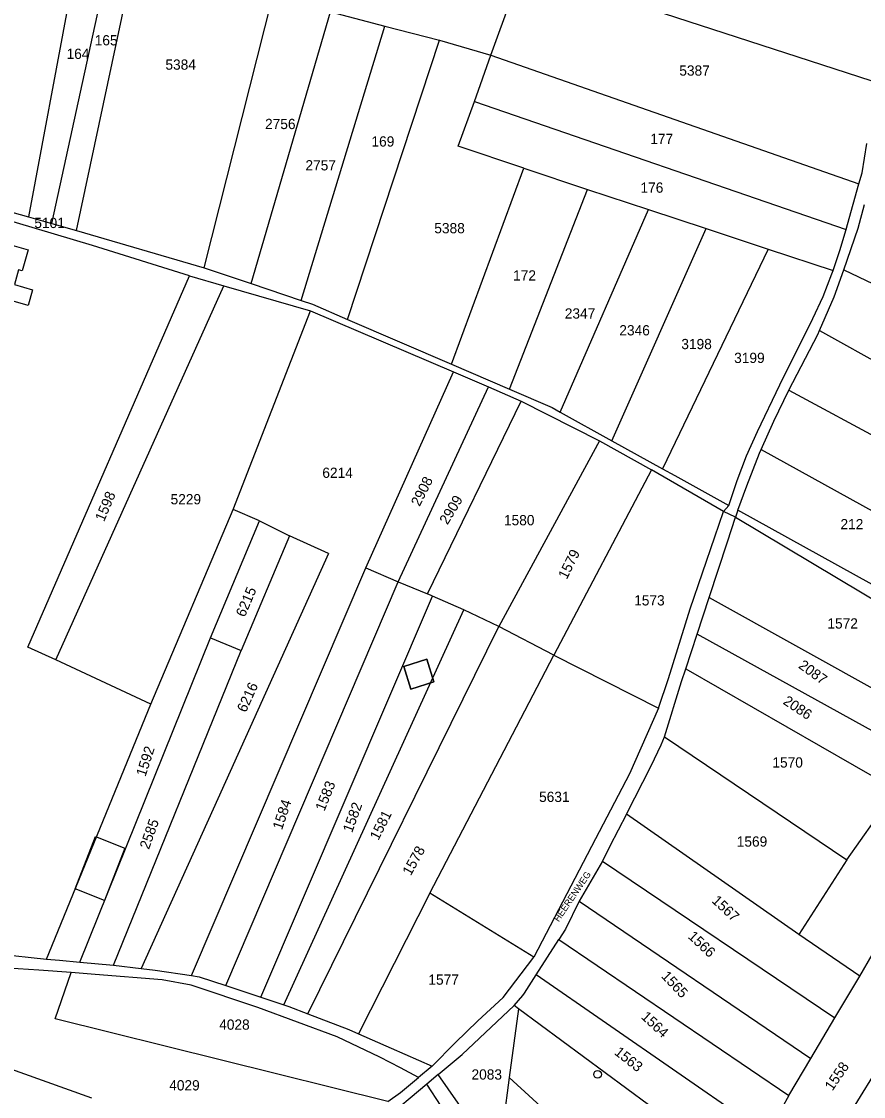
# Model space of a CAD drawing. Extents: x 191922 to 199923, y 328959 to 333350.
# Drawn here: x 197411.6 to 197633.3, y 330624 to 330907 of the extents above; entities that cross this region are included whole.
import ezdxf

# ---------------------------------------------------------------- set-up
doc = ezdxf.new("R2010")
doc.units = 0
for name, color, linetype in [('enkelbestemming', 7, 'Continuous'), ('Level 15', 7, 'Continuous'), ('Level 21', 7, 'Continuous'), ('Level 6', 7, 'Continuous'), ('Maatvoering_symbolen', 7, 'Continuous'), ('recreatiewoning', 7, 'Continuous')]:
    doc.layers.add(name, color=color, linetype=linetype)

# ---------------------------------------------------------------- blocks, each defined once
blk = doc.blocks.new('CI')
at = {"layer": 'Level 15'}
blk.add_circle((0, 0), 1, dxfattribs=at)

msp = doc.modelspace()

# ---------------------------------------------------------------- linework, layer by layer
at = {"layer": 'Level 21'}
for points in [[(197512.29, 330737.24), (197514.14, 330731.27), (197520.17, 330733.13), (197518.32, 330739.13), (197512.29, 330737.24)], [(197514.14, 330731.27), (197512.29, 330737.24), (197518.32, 330739.13), (197520.17, 330733.13), (197514.14, 330731.27)]]:
    msp.add_lwpolyline(points, dxfattribs=at)
at = {"layer": 'Level 6'}
for p, q in [((197419.54, 330853.86), (197441.68, 330955.11)), ((197426.05, 330852), (197447.74, 330953.85)), ((197425.57, 330920.9), (197413.39, 330855.59)), ((197535.16, 330898.19), (197543.57, 330921.26)), ((197543.57, 330921.26), (197635.29, 330891.49)), ((197459.69, 330842.14), (197477.75, 330913.58)), ((197472.08, 330838.02), (197492.92, 330909.58)), ((197492.92, 330909.58), (197507.26, 330905.83)), ((197485.23, 330833.59), (197507.26, 330905.83)), ((197507.26, 330905.83), (197521.67, 330902.09)), ((197497.45, 330828.59), (197521.67, 330902.09)), ((197521.67, 330902.09), (197535.16, 330898.19)), ((197530.84, 330885.99), (197535.16, 330898.19)), ((197535.16, 330898.19), (197632.12, 330864.26)), ((197526.6, 330874.18), (197530.84, 330885.99)), ((197530.84, 330885.99), (197628.72, 330852.26)), ((197543.86, 330868.4), (197526.6, 330874.18)), ((197632.94, 330867.16), (197634.23, 330874.94)), ((197632.94, 330867.16), (197634.23, 330874.94)), ((197524.82, 330816.79), (197543.86, 330868.4)), ((197543.86, 330868.4), (197560.65, 330862.84)), ((197632.12, 330864.26), (197632.94, 330867.16)), ((197632.12, 330864.26), (197632.94, 330867.16)), ((197430.23, 330848.06), (197373.4, 330864.94)), ((197430.23, 330848.06), (197373.4, 330864.94)), ((197540.1, 330810.2), (197560.65, 330862.84)), ((197560.65, 330862.84), (197576.67, 330857.54)), ((197629.1, 330853.54), (197632.12, 330864.26)), ((197629.1, 330853.54), (197632.12, 330864.26)), ((197395.01, 330860.77), (197413.39, 330855.59)), ((197553.41, 330804.2), (197576.67, 330857.54)), ((197576.67, 330857.54), (197591.91, 330852.5)), ((197631.89, 330852.61), (197633.59, 330858.82)), ((197413.39, 330855.59), (197419.54, 330853.86)), ((197419.54, 330853.86), (197426.05, 330852)), ((197426.05, 330852), (197459.69, 330842.14)), ((197567.07, 330796.65), (197591.91, 330852.5)), ((197591.91, 330852.5), (197608.24, 330847.1)), ((197627.05, 330846.71), (197628.72, 330852.26)), ((197627.05, 330846.71), (197628.72, 330852.26)), ((197628.11, 330841.66), (197631.89, 330852.61)), ((197628.72, 330852.26), (197629.1, 330853.54)), ((197628.72, 330852.26), (197629.1, 330853.54)), ((197455.76, 330840.08), (197430.23, 330848.06)), ((197455.76, 330840.08), (197430.23, 330848.06)), ((197608.24, 330847.1), (197580.42, 330789.27)), ((197608.24, 330847.1), (197625.3, 330841.46)), ((197625.3, 330841.46), (197627.05, 330846.71)), ((197625.3, 330841.46), (197627.05, 330846.71)), ((197413.25, 330742.31), (197455.76, 330840.08)), ((197455.76, 330840.08), (197464.83, 330837.45)), ((197455.76, 330840.08), (197464.83, 330837.45)), ((197459.69, 330842.14), (197461.26, 330841.67)), ((197461.26, 330841.67), (197472.08, 330838.02)), ((197622.66, 330834.64), (197625.02, 330840.61)), ((197622.66, 330834.64), (197625.02, 330840.61)), ((197625.02, 330840.61), (197625.3, 330841.46)), ((197625.02, 330840.61), (197625.3, 330841.46)), ((197625.64, 330834.52), (197628.11, 330841.66)), ((197628.11, 330841.66), (197683.12, 330815.24)), ((197420.59, 330738.97), (197464.83, 330837.45)), ((197464.83, 330837.45), (197487.71, 330830.83)), ((197464.83, 330837.45), (197487.71, 330830.83)), ((197472.08, 330838.02), (197485.23, 330833.59)), ((197619.96, 330828.81), (197622.66, 330834.64)), ((197619.96, 330828.81), (197622.66, 330834.64)), ((197621.74, 330825.67), (197625.64, 330834.52)), ((197485.23, 330833.59), (197488.21, 330832.58)), ((197488.21, 330832.58), (197497.45, 330828.59)), ((197467.34, 330778.51), (197487.71, 330830.83)), ((197487.71, 330830.83), (197525.33, 330814.79)), ((197487.71, 330830.83), (197525.33, 330814.79)), ((197497.45, 330828.59), (197524.82, 330816.79)), ((197611.3, 330811.38), (197619.96, 330828.81)), ((197611.3, 330811.38), (197619.96, 330828.81)), ((197621.3, 330824.66), (197621.74, 330825.67)), ((197621.74, 330825.67), (197671.08, 330798.21)), ((197613.69, 330809.95), (197621.3, 330824.66)), ((197502.28, 330763.18), (197525.33, 330814.79)), ((197524.82, 330816.79), (197540.1, 330810.2)), ((197525.33, 330814.79), (197534.58, 330810.8)), ((197525.33, 330814.79), (197534.58, 330810.8)), ((197605.37, 330799.07), (197611.3, 330811.38)), ((197605.37, 330799.07), (197611.3, 330811.38)), ((197510.75, 330759.53), (197534.58, 330810.8)), ((197534.58, 330810.8), (197543.18, 330807.1)), ((197534.58, 330810.8), (197543.18, 330807.1)), ((197540.1, 330810.2), (197551.29, 330805.37)), ((197609.69, 330801.82), (197613.69, 330809.95)), ((197613.69, 330809.95), (197660.75, 330784.56)), ((197518.53, 330756.31), (197543.18, 330807.1)), ((197543.18, 330807.1), (197563.77, 330796.62)), ((197543.18, 330807.1), (197563.77, 330796.62)), ((197551.29, 330805.37), (197553.41, 330804.2)), ((197553.41, 330804.2), (197567.07, 330796.65)), ((197606.4, 330794.34), (197609.69, 330801.82)), ((197602.54, 330792.71), (197605.37, 330799.07)), ((197602.54, 330792.71), (197605.37, 330799.07)), ((197563.77, 330796.62), (197537.32, 330747.75)), ((197563.77, 330796.62), (197577.53, 330789.01)), ((197563.77, 330796.62), (197577.53, 330789.01)), ((197567.07, 330796.65), (197580.42, 330789.27)), ((197605.97, 330793.37), (197606.4, 330794.34)), ((197606.4, 330794.34), (197651.74, 330769.21)), ((197600.09, 330786.19), (197602.54, 330792.71)), ((197600.09, 330786.19), (197602.54, 330792.71)), ((197602.59, 330784.77), (197605.97, 330793.37)), ((197577.53, 330789.01), (197551.8, 330740.19)), ((197596.49, 330778.01), (197577.53, 330789.01)), ((197596.49, 330778.01), (197577.53, 330789.01)), ((197580.42, 330789.27), (197583.6, 330787.51)), ((197583.6, 330787.51), (197597.82, 330779.57)), ((197597.82, 330779.57), (197600.09, 330786.19)), ((197597.82, 330779.57), (197600.09, 330786.19)), ((197600.22, 330778.34), (197602.59, 330784.77)), ((197445.61, 330727.25), (197467.34, 330778.51)), ((197474.25, 330775.55), (197467.34, 330778.51)), ((197594.21, 330771.37), (197596.49, 330778.01)), ((197594.21, 330771.37), (197596.49, 330778.01)), ((197597.82, 330779.57), (197596.49, 330778.01)), ((197597.82, 330779.57), (197596.49, 330778.01)), ((197599.63, 330776.56), (197596.49, 330778.01)), ((197599.63, 330776.56), (197596.49, 330778.01)), ((197600.22, 330778.34), (197599.63, 330776.56)), ((197643.19, 330754.57), (197600.22, 330778.34)), ((197461.31, 330744.73), (197474.25, 330775.55)), ((197474.25, 330775.55), (197482.18, 330771.64)), ((197597.48, 330770.01), (197599.63, 330776.56)), ((197599.63, 330776.56), (197646.95, 330748.22)), ((197599.63, 330776.56), (197646.95, 330748.22)), ((197482.18, 330771.64), (197469.38, 330741.39)), ((197492.42, 330766.96), (197482.18, 330771.64)), ((197587.69, 330752.37), (197594.21, 330771.37)), ((197587.69, 330752.37), (197594.21, 330771.37)), ((197592.67, 330755.39), (197597.48, 330770.01)), ((197456.3, 330655.83), (197502.28, 330763.18)), ((197502.28, 330763.18), (197510.75, 330759.53)), ((197465.38, 330653.18), (197510.75, 330759.53)), ((197510.75, 330759.53), (197518.53, 330756.31)), ((197474.57, 330650.13), (197519.78, 330755.76)), ((197519.78, 330755.76), (197518.53, 330756.31)), ((197528.05, 330752.09), (197519.78, 330755.76)), ((197589.49, 330745.75), (197592.67, 330755.39)), ((197592.67, 330755.39), (197653.35, 330721.61)), ((197480.61, 330648.13), (197528.05, 330752.09)), ((197537.32, 330747.75), (197528.05, 330752.09)), ((197581.99, 330734.07), (197587.69, 330752.37)), ((197581.99, 330734.07), (197587.69, 330752.37)), ((197486.99, 330645.74), (197537.32, 330747.75)), ((197551.8, 330740.19), (197537.32, 330747.75)), ((197426.96, 330659.4), (197461.31, 330744.73)), ((197461.31, 330744.73), (197469.38, 330741.39)), ((197586.49, 330736.63), (197589.49, 330745.75)), ((197647.95, 330713.43), (197589.49, 330745.75)), ((197420.59, 330738.97), (197413.25, 330742.31)), ((197435.81, 330658.55), (197469.38, 330741.39)), ((197445.61, 330727.25), (197420.59, 330738.97)), ((197519.13, 330677.54), (197551.8, 330740.19)), ((197551.8, 330740.19), (197579.32, 330726.21)), ((197585.39, 330733.29), (197586.49, 330736.63)), ((197586.49, 330736.63), (197641.92, 330704.75)), ((197579.32, 330726.21), (197581.99, 330734.07)), ((197579.32, 330726.21), (197581.99, 330734.07)), ((197580.89, 330718.66), (197585.39, 330733.29)), ((197418.14, 330660.2), (197445.61, 330727.25)), ((197579.32, 330726.21), (197571.68, 330708.99)), ((197579.32, 330726.21), (197571.68, 330708.99)), ((197580.02, 330716.56), (197580.89, 330718.66)), ((197580.89, 330718.66), (197628.97, 330686.29)), ((197577.39, 330711.09), (197580.02, 330716.56)), ((197570.87, 330698.34), (197577.39, 330711.09)), ((197571.68, 330708.99), (197562.75, 330691.8)), ((197571.68, 330708.99), (197562.75, 330691.8)), ((197628.97, 330686.29), (197641.92, 330704.75)), ((197570.87, 330698.34), (197566.55, 330689.91)), ((197616.27, 330666.67), (197570.87, 330698.34)), ((197562.75, 330691.8), (197546.46, 330660.65)), ((197562.75, 330691.8), (197546.46, 330660.65)), ((197566.55, 330689.91), (197564.57, 330685.93)), ((197564.57, 330685.93), (197558.47, 330675.4)), ((197564.57, 330685.93), (197625.74, 330644.7)), ((197628.97, 330686.29), (197616.27, 330666.67)), ((197519.13, 330677.54), (197500.29, 330640.47)), ((197546.46, 330660.65), (197519.13, 330677.54)), ((197558.47, 330675.4), (197554.81, 330668.08)), ((197558.47, 330675.4), (197619.43, 330633.99)), ((197554.81, 330668.08), (197553.04, 330665.3)), ((197632.34, 330655.69), (197638.83, 330666.92)), ((197547.14, 330656.06), (197553.04, 330665.3)), ((197553.04, 330665.3), (197613.65, 330624.24)), ((197632.34, 330655.69), (197616.27, 330666.67)), ((197404.85, 330661.56), (197418.14, 330660.2)), ((197418.14, 330660.2), (197421.53, 330659.89)), ((197421.53, 330659.89), (197426.96, 330659.4)), ((197426.96, 330659.4), (197435.81, 330658.55)), ((197435.81, 330658.55), (197443.03, 330657.67)), ((197538.45, 330650.04), (197546.46, 330660.65)), ((197538.45, 330650.04), (197546.46, 330660.65)), ((197416.08, 330657.29), (197404.36, 330658.01)), ((197424.65, 330656.61), (197416.08, 330657.29)), ((197420.42, 330644.42), (197424.65, 330656.61)), ((197430.93, 330656.11), (197424.65, 330656.61)), ((197448.57, 330654.68), (197430.93, 330656.11)), ((197443.03, 330657.67), (197446.78, 330657.22)), ((197446.78, 330657.22), (197456.3, 330655.83)), ((197456.3, 330655.83), (197458.34, 330655.51)), ((197544.04, 330651.2), (197547.14, 330656.06)), ((197607.95, 330614.01), (197547.14, 330656.06)), ((197614.33, 330594.49), (197653.05, 330657.31)), ((197625.74, 330644.7), (197632.34, 330655.69)), ((197456.21, 330653.27), (197448.57, 330654.68)), ((197473.83, 330647.44), (197456.21, 330653.27)), ((197458.34, 330655.51), (197465.38, 330653.18)), ((197465.38, 330653.18), (197474.57, 330650.13)), ((197474.57, 330650.13), (197480.61, 330648.13)), ((197531.72, 330643.93), (197538.45, 330650.04)), ((197531.72, 330643.93), (197538.45, 330650.04)), ((197541.29, 330647.97), (197543.58, 330650.63)), ((197543.58, 330650.63), (197544.04, 330651.2)), ((197494.7, 330639.73), (197473.83, 330647.44)), ((197480.61, 330648.13), (197481.93, 330647.7)), ((197481.93, 330647.7), (197486.99, 330645.74)), ((197527.6, 330635.08), (197541.29, 330647.97)), ((197542.46, 330647.1), (197540.03, 330629.02)), ((197542.46, 330647.1), (197541.29, 330647.97)), ((197589.49, 330612.41), (197542.46, 330647.1)), ((197508.05, 330622.69), (197420.42, 330644.42)), ((197486.99, 330645.74), (197497.73, 330641.6)), ((197619.43, 330633.99), (197625.74, 330644.7)), ((197497.73, 330641.6), (197500.29, 330640.47)), ((197525.74, 330638.13), (197531.72, 330643.93)), ((197525.74, 330638.13), (197531.72, 330643.93)), ((197505.97, 330634.36), (197494.7, 330639.73)), ((197500.29, 330640.47), (197508.88, 330636.74)), ((197395.48, 330635.91), (197430.01, 330623.67)), ((197508.88, 330636.74), (197519.68, 330631.99)), ((197519.68, 330631.99), (197525.74, 330638.13)), ((197519.68, 330631.99), (197525.74, 330638.13)), ((197511.41, 330631.51), (197505.97, 330634.36)), ((197521.29, 330629.8), (197527.6, 330635.08)), ((197613.65, 330624.24), (197619.43, 330633.99)), ((197516.14, 330629.02), (197511.41, 330631.51)), ((197519.68, 330631.99), (197516.14, 330629.02)), ((197519.68, 330631.99), (197516.14, 330629.02)), ((197518.27, 330627.27), (197504.97, 330616.13)), ((197511.39, 330625.02), (197516.14, 330629.02)), ((197511.39, 330625.02), (197516.14, 330629.02)), ((197521.29, 330629.8), (197518.27, 330627.27)), ((197522.13, 330621.47), (197518.27, 330627.27)), ((197537.13, 330607.1), (197521.29, 330629.8)), ((197540.03, 330629.02), (197537.13, 330607.1)), ((197540.03, 330629.02), (197577.4, 330594.86)), ((197508.05, 330622.69), (197511.39, 330625.02)), ((197508.05, 330622.69), (197511.39, 330625.02)), ((197613.65, 330624.24), (197607.95, 330614.01))]:
    msp.add_line(p, q, dxfattribs=at)
msp.add_lwpolyline([(197492.42, 330766.96), (197473.78, 330725.7), (197463.25, 330702.36), (197443.03, 330657.67)], dxfattribs=at)
at = {"layer": 'recreatiewoning'}
for p, q in [((197425.7, 330678.66), (197431.07, 330692.43)), ((197431.07, 330692.43), (197438.8, 330689.41)), ((197438.8, 330689.41), (197433.43, 330675.64)), ((197433.43, 330675.64), (197425.7, 330678.66))]:
    msp.add_line(p, q, dxfattribs=at)
msp.add_lwpolyline([(197413.3, 330832.25), (197400.42, 330835.96), (197401.46, 330839.8), (197400.03, 330840.21), (197400.71, 330842.46), (197399.25, 330842.88), (197400.27, 330846.38), (197399.68, 330846.55), (197400.97, 330851.05), (197406.02, 330849.6), (197405.85, 330849.02), (197413.32, 330846.88), (197411.74, 330841.39), (197410.78, 330841.66), (197409.67, 330837.79), (197414.49, 330836.4), (197413.3, 330832.25)], dxfattribs=at)

# ---------------------------------------------------------------- block references
at = {"layer": 'Level 15'}
for p in [(197563.28, 330629.83), (197563.3, 330629.83)]:
    msp.add_blockref('CI', p, dxfattribs=at)

# ---------------------------------------------------------------- texts
at = {"layer": 'enkelbestemming'}
for s, p in [('165', (197430.84, 330900.74)), ('164', (197423.42, 330897.18)), ('5384', (197449.46, 330894.33)), ('5387', (197584.81, 330892.77)), ('2756', (197475.7, 330878.7)), ('169', (197503.73, 330874.1)), ('177', (197577.15, 330874.77)), ('2757', (197486.34, 330867.82)), ('176', (197574.59, 330861.95)), ('5101', (197414.93, 330852.65)), ('5388', (197520.28, 330851.27)), ('172', (197541.04, 330838.83)), ('2347', (197554.65, 330828.81)), ('2346', (197569.01, 330824.38)), ('3198', (197585.34, 330820.76)), ('3199', (197599.26, 330817.12)), ('6214', (197490.79, 330786.87)), ('5229', (197450.82, 330779.9)), ('1580', (197538.63, 330774.39)), ('212', (197627.26, 330773.34)), ('1573', (197572.93, 330753.28)), ('1572', (197623.82, 330747.2)), ('1570', (197609.33, 330710.6)), ('5631', (197547.88, 330701.55)), ('1569', (197599.94, 330689.78)), ('1577', (197518.72, 330653.42)), ('4028', (197463.63, 330641.58)), ('2083', (197530.08, 330628.45)), ('4029', (197450.46, 330625.6))]:
    msp.add_text(s, height=2.7, dxfattribs=at).set_placement(p)
for s, rotation, p in [('2908', 63.2034, (197516.4, 330779.17)), ('1598', 67.1272, (197433.3, 330775.17)), ('2909', 58.6799, (197523.74, 330774.35)), ('1579', 63.4864, (197555.16, 330759.97)), ('6215', 66.9679, (197470.36, 330750.03)), ('2087', 324.0193, (197615.99, 330737)), ('6216', 65.6514, (197470.64, 330724.93)), ('2086', 326.4212, (197611.91, 330727.5)), ('1592', 72.0769, (197444.21, 330708.05)), ('1583', 68.1343, (197491.33, 330698.93)), ('1584', 71.6014, (197480.16, 330694.02)), ('1582', 70.2033, (197498.63, 330693.29)), ('1581', 63.28, (197505.55, 330691.27)), ('2585', 70.3578, (197445.12, 330688.9)), ('1578', 60.9735, (197514.07, 330681.95)), ('1567', 316.795, (197593.18, 330675.3)), ('1566', 316.795, (197586.9, 330665.9)), ('1565', 313.5312, (197579.89, 330655.52)), ('1564', 316.8765, (197574.55, 330644.75)), ('1563', 321.743, (197567.5, 330635.26)), ('1558', 55.5922, (197625.12, 330625.3))]:
    msp.add_text(s, height=2.7, rotation=rotation, dxfattribs=at).set_placement(p)
at = {"layer": 'Maatvoering_symbolen'}
msp.add_text('HEERENWEG', height=1.75, rotation=55.8963, dxfattribs=at).set_placement((197553.05, 330669.84))

doc.saveas('drawing.dxf')
